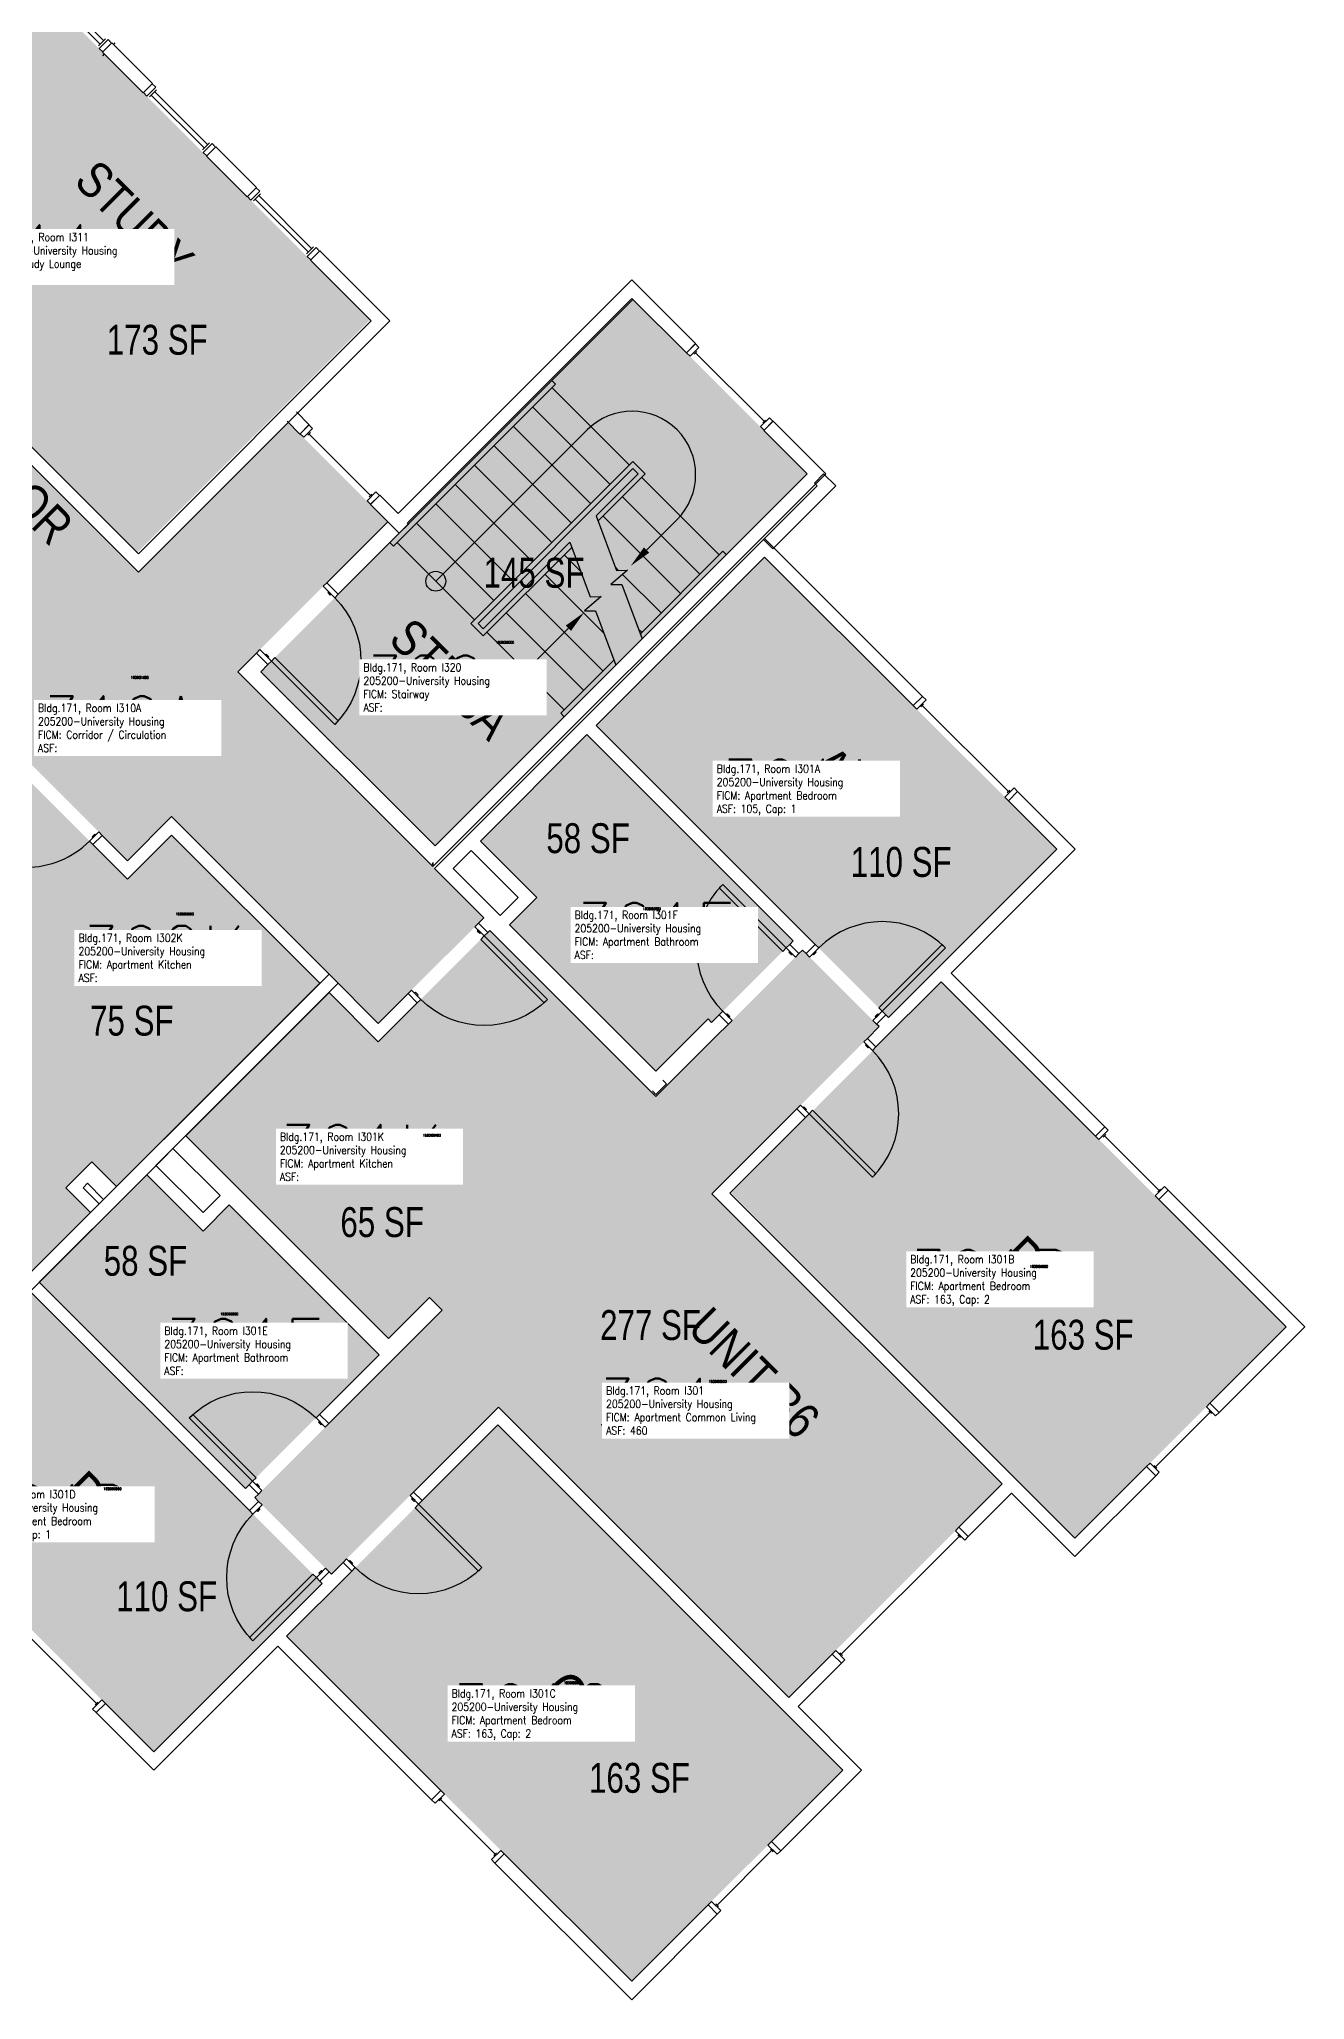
# Model space of a CAD drawing. Header units: inches. Extents: x 79 to 1966, y -19 to 1892.
# Drawn here: x 657 to 1165, y -19 to 769 of the extents above; entities that cross this region are included whole.
import ezdxf
from ezdxf.enums import TextEntityAlignment as Align

# ---------------------------------------------------------------- set-up
doc = ezdxf.new("R2010")
doc.units = ezdxf.units.IN
doc.header["$LTSCALE"] = 48
doc.header["$MEASUREMENT"] = 0
for name, color, linetype in [('A-AREA-IDEN', 1, 'Continuous'), ('A-DOOR', 2, 'Continuous'), ('A-FLOR', 3, 'Continuous'), ('A-GLZ', 1, 'Continuous'), ('A-IDEN-RNUM', 7, 'Continuous'), ('A-IDEN-SNUM', 4, 'Continuous'), ('A-IDEN-VNUM', 4, 'Continuous'), ('A-WALL', 5, 'Continuous'), ('AREA-TEXT', 3, 'Continuous'), ('Rooms-Category-Color', 7, 'Continuous'), ('Rooms-College-Color', 7, 'Continuous'), ('Rooms-Department-Color', 7, 'Continuous'), ('Rooms-Division-Color', 7, 'Continuous'), ('Rooms-Information', 7, 'Continuous')]:
    doc.layers.add(name, color=color, linetype=linetype)
doc.styles.add('AREA', font='arial.ttf', dxfattribs={"width": 0.75, "height": 12})
doc.styles.add('ROOMSNUMBER', font='txt.shx', dxfattribs={"height": 0.03})
doc.styles.add('ROOMVNUMBER', font='simplex.shx', dxfattribs={"width": 0.85})
doc.styles.get("Standard").update_dxf_attribs({"font": 'ARIALN.TTF'})

msp = doc.modelspace()

# ---------------------------------------------------------------- hatches: boundary and pattern name
at = {"layer": 'Rooms-Category-Color', "true_color": 0xadadad}
for points in [[(417.54, 849.94), (467.31, 849.34), (467.31, 784.34), (696.93, 554.72), (757.12, 614.92), (797.08, 574.97), (736.88, 514.77), (835.7, 415.95), (793.27, 373.53), (710.27, 456.54), (692.59, 438.86), (634.38, 497.07), (652.05, 514.75), (357.57, 809.24)], [(816.08, 444.77), (965.54, 594.23), (895.54, 664.24), (788.06, 556.76), (746.08, 514.77)]]:
    msp.add_hatch(color=253, dxfattribs=at).paths.add_polyline_path(points)
at = {"layer": 'Rooms-Category-Color', "true_color": 0x728ef3}
for points in [[(563.55, 695.53), (696.49, 562.59), (790.01, 656.12), (657.08, 789.05)], [(431.59, 631.98), (451.92, 611.65), (442.11, 601.84), (566.58, 477.36), (576.39, 487.17), (596.72, 466.84), (586.91, 457.03), (609.33, 434.62), (619, 444.29), (615.28, 448), (610.74, 443.46), (595.75, 458.45), (630.66, 493.36), (645.65, 478.37), (639.32, 472.04), (643.04, 468.33), (649.37, 474.66), (692.59, 431.44), (618.25, 357.1), (677.75, 297.6), (595.28, 215.14), (499.47, 310.95), (585.03, 396.51), (391.33, 591.71), (431.75, 631.82)], [(948.4, 560.82), (880.78, 493.21), (968.82, 405.17), (998.07, 375.91), (1065.69, 443.53)], [(877.07, 489.49), (959.89, 406.67), (927.1, 373.88), (925.68, 375.3), (904.74, 354.35), (845.94, 413.15), (856.92, 424.04), (834.27, 446.69)], [(667.85, 307.5), (678.19, 317.84), (688.09, 307.94), (769.76, 389.61), (710.27, 449.11), (618.25, 357.1)], [(793.27, 366.1), (838, 410.83), (904.74, 344.1), (963.6, 402.96), (994.36, 372.2), (927.26, 305.1), (1043.84, 188.52), (958.12, 102.79), (841.53, 219.38), (774.45, 152.29), (743.69, 183.05), (818.91, 258.27), (813.78, 263.4), (854.88, 304.5)], [(773.48, 385.9), (715.94, 328.36), (797.34, 246.96), (854.88, 304.5)], [(1019.27, 390.22), (934.95, 305.37), (1073.01, 166.77), (1157.86, 251.63)], [(700.28, 312.7), (657.16, 269.58), (739.98, 186.76), (793.63, 240.42), (733.44, 300.61), (722.91, 290.08)], [(653.44, 265.87), (585.83, 198.25), (703.12, 80.96), (770.74, 148.58)], [(841.27, 212.22), (756.42, 127.37), (895.01, -11.23), (979.86, 73.63)]]:
    msp.add_hatch(color=171, dxfattribs=at).paths.add_polyline_path(points)
at = {"layer": 'Rooms-College-Color', "true_color": 0xadadad}
for points in [[(417.54, 849.94), (467.31, 849.34), (467.31, 784.34), (696.93, 554.72), (757.12, 614.92), (797.08, 574.97), (736.88, 514.77), (835.7, 415.95), (793.27, 373.53), (710.27, 456.54), (692.59, 438.86), (634.38, 497.07), (652.05, 514.75), (357.57, 809.24)], [(563.55, 695.53), (696.49, 562.59), (790.01, 656.12), (657.08, 789.05)], [(816.08, 444.77), (965.54, 594.23), (895.54, 664.24), (788.06, 556.76), (746.08, 514.77)], [(431.59, 631.98), (451.92, 611.65), (442.11, 601.84), (566.58, 477.36), (576.39, 487.17), (596.72, 466.84), (586.91, 457.03), (609.33, 434.62), (619, 444.29), (615.28, 448), (610.74, 443.46), (595.75, 458.45), (630.66, 493.36), (645.65, 478.37), (639.32, 472.04), (643.04, 468.33), (649.37, 474.66), (692.59, 431.44), (618.25, 357.1), (677.75, 297.6), (595.28, 215.14), (499.47, 310.95), (585.03, 396.51), (391.33, 591.71), (431.75, 631.82)], [(948.4, 560.82), (880.78, 493.21), (968.82, 405.17), (998.07, 375.91), (1065.69, 443.53)], [(877.07, 489.49), (959.89, 406.67), (927.1, 373.88), (925.68, 375.3), (904.74, 354.35), (845.94, 413.15), (856.92, 424.04), (834.27, 446.69)], [(667.85, 307.5), (678.19, 317.84), (688.09, 307.94), (769.76, 389.61), (710.27, 449.11), (618.25, 357.1)], [(793.27, 366.1), (838, 410.83), (904.74, 344.1), (963.6, 402.96), (994.36, 372.2), (927.26, 305.1), (1043.84, 188.52), (958.12, 102.79), (841.53, 219.38), (774.45, 152.29), (743.69, 183.05), (818.91, 258.27), (813.78, 263.4), (854.88, 304.5)], [(773.48, 385.9), (715.94, 328.36), (797.34, 246.96), (854.88, 304.5)], [(1019.27, 390.22), (934.95, 305.37), (1073.01, 166.77), (1157.86, 251.63)], [(700.28, 312.7), (657.16, 269.58), (739.98, 186.76), (793.63, 240.42), (733.44, 300.61), (722.91, 290.08)], [(653.44, 265.87), (585.83, 198.25), (703.12, 80.96), (770.74, 148.58)], [(841.27, 212.22), (756.42, 127.37), (895.01, -11.23), (979.86, 73.63)]]:
    msp.add_hatch(color=253, dxfattribs=at).paths.add_polyline_path(points)
at = {"layer": 'Rooms-Department-Color', "true_color": 0xacacac}
for points in [[(417.54, 849.94), (467.31, 849.34), (467.31, 784.34), (696.93, 554.72), (757.12, 614.92), (797.08, 574.97), (736.88, 514.77), (835.7, 415.95), (793.27, 373.53), (710.27, 456.54), (692.59, 438.86), (634.38, 497.07), (652.05, 514.75), (357.57, 809.24)], [(816.08, 444.77), (965.54, 594.23), (895.54, 664.24), (788.06, 556.76), (746.08, 514.77)]]:
    msp.add_hatch(color=253, dxfattribs=at).paths.add_polyline_path(points)
at = {"layer": 'Rooms-Department-Color', "true_color": 0x604aed}
for points in [[(563.55, 695.53), (696.49, 562.59), (790.01, 656.12), (657.08, 789.05)], [(431.59, 631.98), (451.92, 611.65), (442.11, 601.84), (566.58, 477.36), (576.39, 487.17), (596.72, 466.84), (586.91, 457.03), (609.33, 434.62), (619, 444.29), (615.28, 448), (610.74, 443.46), (595.75, 458.45), (630.66, 493.36), (645.65, 478.37), (639.32, 472.04), (643.04, 468.33), (649.37, 474.66), (692.59, 431.44), (618.25, 357.1), (677.75, 297.6), (595.28, 215.14), (499.47, 310.95), (585.03, 396.51), (391.33, 591.71), (431.75, 631.82)], [(948.4, 560.82), (880.78, 493.21), (968.82, 405.17), (998.07, 375.91), (1065.69, 443.53)], [(877.07, 489.49), (959.89, 406.67), (927.1, 373.88), (925.68, 375.3), (904.74, 354.35), (845.94, 413.15), (856.92, 424.04), (834.27, 446.69)], [(667.85, 307.5), (678.19, 317.84), (688.09, 307.94), (769.76, 389.61), (710.27, 449.11), (618.25, 357.1)], [(793.27, 366.1), (838, 410.83), (904.74, 344.1), (963.6, 402.96), (994.36, 372.2), (927.26, 305.1), (1043.84, 188.52), (958.12, 102.79), (841.53, 219.38), (774.45, 152.29), (743.69, 183.05), (818.91, 258.27), (813.78, 263.4), (854.88, 304.5)], [(773.48, 385.9), (715.94, 328.36), (797.34, 246.96), (854.88, 304.5)], [(1019.27, 390.22), (934.95, 305.37), (1073.01, 166.77), (1157.86, 251.63)], [(700.28, 312.7), (657.16, 269.58), (739.98, 186.76), (793.63, 240.42), (733.44, 300.61), (722.91, 290.08)], [(653.44, 265.87), (585.83, 198.25), (703.12, 80.96), (770.74, 148.58)], [(841.27, 212.22), (756.42, 127.37), (895.01, -11.23), (979.86, 73.63)]]:
    msp.add_hatch(color=173, dxfattribs=at).paths.add_polyline_path(points)
at = {"layer": 'Rooms-Division-Color', "true_color": 0xadadad}
for points in [[(417.54, 849.94), (467.31, 849.34), (467.31, 784.34), (696.93, 554.72), (757.12, 614.92), (797.08, 574.97), (736.88, 514.77), (835.7, 415.95), (793.27, 373.53), (710.27, 456.54), (692.59, 438.86), (634.38, 497.07), (652.05, 514.75), (357.57, 809.24)], [(816.08, 444.77), (965.54, 594.23), (895.54, 664.24), (788.06, 556.76), (746.08, 514.77)]]:
    msp.add_hatch(color=253, dxfattribs=at).paths.add_polyline_path(points)
at = {"layer": 'Rooms-Division-Color', "true_color": 0x604aed}
for points in [[(563.55, 695.53), (696.49, 562.59), (790.01, 656.12), (657.08, 789.05)], [(431.59, 631.98), (451.92, 611.65), (442.11, 601.84), (566.58, 477.36), (576.39, 487.17), (596.72, 466.84), (586.91, 457.03), (609.33, 434.62), (619, 444.29), (615.28, 448), (610.74, 443.46), (595.75, 458.45), (630.66, 493.36), (645.65, 478.37), (639.32, 472.04), (643.04, 468.33), (649.37, 474.66), (692.59, 431.44), (618.25, 357.1), (677.75, 297.6), (595.28, 215.14), (499.47, 310.95), (585.03, 396.51), (391.33, 591.71), (431.75, 631.82)], [(948.4, 560.82), (880.78, 493.21), (968.82, 405.17), (998.07, 375.91), (1065.69, 443.53)], [(877.07, 489.49), (959.89, 406.67), (927.1, 373.88), (925.68, 375.3), (904.74, 354.35), (845.94, 413.15), (856.92, 424.04), (834.27, 446.69)], [(667.85, 307.5), (678.19, 317.84), (688.09, 307.94), (769.76, 389.61), (710.27, 449.11), (618.25, 357.1)], [(793.27, 366.1), (838, 410.83), (904.74, 344.1), (963.6, 402.96), (994.36, 372.2), (927.26, 305.1), (1043.84, 188.52), (958.12, 102.79), (841.53, 219.38), (774.45, 152.29), (743.69, 183.05), (818.91, 258.27), (813.78, 263.4), (854.88, 304.5)], [(773.48, 385.9), (715.94, 328.36), (797.34, 246.96), (854.88, 304.5)], [(1019.27, 390.22), (934.95, 305.37), (1073.01, 166.77), (1157.86, 251.63)], [(700.28, 312.7), (657.16, 269.58), (739.98, 186.76), (793.63, 240.42), (733.44, 300.61), (722.91, 290.08)], [(653.44, 265.87), (585.83, 198.25), (703.12, 80.96), (770.74, 148.58)], [(841.27, 212.22), (756.42, 127.37), (895.01, -11.23), (979.86, 73.63)]]:
    msp.add_hatch(color=173, dxfattribs=at).paths.add_polyline_path(points)

# ---------------------------------------------------------------- linework, layer by layer
at = {"layer": 'A-DOOR'}
for p, q in [((771.18, 549.07), (772.59, 550.48)), ((775.77, 544.47), (771.18, 549.07)), ((772.59, 550.48), (777.19, 545.89)), ((773.3, 546.95), (772.95, 546.59)), ((772.95, 546.59), (774.01, 545.53)), ((774.36, 545.89), (773.3, 546.95)), ((774.01, 545.53), (774.36, 545.89)), ((777.19, 545.89), (775.77, 544.47)), ((745.72, 523.61), (744.31, 522.2)), ((744.31, 522.2), (748.9, 517.6)), ((750.32, 519.02), (745.72, 523.61)), ((747.84, 521.49), (748.2, 521.84)), ((748.9, 520.43), (747.84, 521.49)), ((748.2, 521.84), (749.26, 520.78)), ((749.26, 520.78), (748.9, 520.43)), ((750.32, 519.02), (751.73, 520.43)), ((751.73, 520.43), (777.19, 494.97)), ((748.9, 517.6), (750.32, 519.02)), ((775.77, 493.56), (750.32, 519.02)), ((777.19, 494.97), (775.77, 493.56))]:
    msp.add_line(p, q, dxfattribs=at)
for points in [[(681, 450.45), (682.41, 449.03), (678.7, 445.32), (677.29, 446.74)], [(679.76, 449.21), (679.41, 449.56), (678.35, 448.5), (678.7, 448.15)], [(957.06, 403.85), (955.64, 402.43), (930.19, 427.89), (931.6, 429.3)], [(832.08, 412.33), (833.49, 413.74), (837.2, 410.03), (835.79, 408.62)], [(833.31, 411.09), (832.96, 410.74), (834.02, 409.68), (834.38, 410.03)], [(835.79, 408.62), (834.38, 407.2), (859.83, 381.75), (861.25, 383.16)], [(960.77, 400.13), (962.18, 401.55), (958.47, 405.26), (957.06, 403.85)], [(959.53, 401.37), (959.18, 401.02), (958.12, 402.08), (958.47, 402.43)], [(966.45, 400.11), (965.03, 401.53), (968.75, 405.24), (970.16, 403.83)], [(967.69, 401.35), (968.04, 401), (969.1, 402.06), (968.75, 402.41)], [(995.62, 378.37), (994.2, 379.78), (1019.66, 405.24), (1021.07, 403.83)], [(806.62, 386.87), (805.21, 385.46), (808.92, 381.75), (810.33, 383.16)], [(807.86, 385.64), (808.21, 385.99), (809.27, 384.93), (808.92, 384.58)], [(935.31, 374.68), (933.9, 373.26), (930.19, 376.98), (931.6, 378.39)], [(991.9, 374.66), (993.32, 373.24), (997.03, 376.96), (995.62, 378.37)], [(934.08, 375.91), (934.43, 376.27), (933.37, 377.33), (933.02, 376.98)], [(993.14, 375.89), (992.79, 376.25), (993.85, 377.31), (994.2, 376.96)], [(988.24, 366.09), (989.66, 367.5), (993.1, 364.05), (991.69, 362.64)], [(989.22, 365.12), (988.86, 364.76), (989.92, 363.7), (990.28, 364.05)], [(962.79, 340.63), (961.37, 339.22), (964.82, 335.77), (966.23, 337.18)], [(963.76, 339.66), (964.11, 340.01), (965.17, 338.95), (964.82, 338.6)], [(966.23, 337.18), (967.65, 338.6), (993.1, 313.14), (991.69, 311.73)], [(742.81, 189.59), (744.22, 191.01), (718.76, 216.46), (717.35, 215.05)], [(771.97, 211.34), (773.39, 212.75), (769.68, 216.46), (768.26, 215.05)], [(770.74, 212.57), (770.38, 212.22), (769.32, 213.28), (769.68, 213.63)], [(746.52, 185.88), (745.1, 184.47), (741.39, 188.18), (742.81, 189.59)], [(746.64, 180.1), (745.23, 181.51), (741.52, 177.8), (742.93, 176.39)], [(745.28, 187.12), (745.63, 187.47), (744.57, 188.53), (744.22, 188.18)], [(806.01, 183.85), (807.42, 185.26), (810.87, 181.82), (809.45, 180.4)], [(806.98, 182.88), (806.62, 182.52), (807.69, 181.46), (808.04, 181.82)], [(745.4, 178.86), (745.76, 178.51), (744.7, 177.45), (744.34, 177.8)], [(809.45, 180.4), (808.04, 178.99), (833.49, 153.53), (834.91, 154.95)], [(780.55, 158.39), (779.14, 156.98), (782.58, 153.53), (784, 154.95)], [(781.52, 157.42), (781.88, 157.78), (782.94, 156.71), (782.58, 156.36)], [(768.39, 150.93), (766.97, 152.34), (741.52, 126.89), (742.93, 125.47)], [(772.1, 154.64), (773.51, 153.23), (769.8, 149.52), (768.39, 150.93)], [(770.86, 153.4), (770.51, 153.76), (769.45, 152.7), (769.8, 152.34)]]:
    msp.add_lwpolyline(points, close=True, dxfattribs=at)
at = {"layer": 'A-DOOR', "extrusion": (0, 0, -1)}
for centre, start, end in [((-750.32, 519.02), 135, 225), ((-835.79, 408.62), 225, 315), ((-742.81, 189.59), 45, 135), ((-768.39, 150.93), 315, 45), ((-809.45, 180.4), 225, 315)]:
    msp.add_arc(centre, 36, start, end, dxfattribs=at)
at = {"layer": 'A-DOOR'}
for centre, start, end in [((651.83, 472.19), 270, 315), ((957.06, 403.85), 135, 225), ((995.62, 378.37), 45, 135), ((966.23, 337.18), 315, 45)]:
    msp.add_arc(centre, 36, start, end, dxfattribs=at)
at = {"layer": 'A-FLOR'}
for p, q in [((799.37, 565.24), (864.43, 630.3)), ((864.43, 630.3), (863.01, 631.71)), ((894.13, 597.77), (863.01, 628.88)), ((886.35, 589.99), (855.24, 621.1)), ((816.35, 551.1), (877.16, 611.91)), ((878.57, 582.21), (847.46, 613.33)), ((830.49, 534.13), (895.54, 599.18)), ((870.79, 574.44), (839.68, 605.55)), ((895.54, 599.18), (900.49, 594.23)), ((863.01, 566.66), (831.9, 597.77)), ((833.32, 534.13), (895.54, 596.36)), ((880.79, 577.36), (897.66, 594.23)), ((881.56, 575.3), (900.49, 594.23)), ((895.54, 596.36), (897.66, 594.23)), ((899.08, 592.82), (930.19, 561.71)), ((855.24, 558.88), (824.12, 589.99)), ((891.3, 585.04), (922.41, 553.93)), ((847.46, 551.1), (816.35, 582.21)), ((880.79, 577.36), (888.96, 555.46)), ((883.52, 577.26), (914.63, 546.15)), ((883.52, 577.26), (914.63, 546.15)), ((839.68, 543.32), (808.57, 574.44)), ((799.37, 565.24), (797.96, 566.66)), ((831.9, 535.54), (800.79, 566.66)), ((870.18, 566.75), (835.44, 532.01)), ((870.95, 564.69), (835.44, 529.18)), ((867.96, 561.71), (874.5, 555.17)), ((870.18, 566.75), (878.35, 544.86)), ((898.49, 530.01), (931.6, 563.12)), ((933.02, 561.71), (931.6, 563.12)), ((860.19, 553.93), (883.81, 530.3)), ((893.34, 555.51), (886.69, 549.8)), ((888.5, 556.72), (889.76, 555.47)), ((888.96, 555.46), (893.34, 555.51)), ((891.39, 553.84), (906.85, 538.37)), ((852.41, 546.15), (883.52, 515.04)), ((882.74, 544.91), (876.08, 539.19)), ((878.35, 544.86), (882.74, 544.91)), ((886.69, 549.8), (891.07, 549.85)), ((891.07, 549.85), (899.26, 527.95)), ((844.63, 538.37), (875.74, 507.26)), ((876.08, 539.19), (880.47, 539.24)), ((880.47, 539.24), (888.66, 517.35)), ((830.49, 534.13), (835.44, 529.18)), ((833.32, 534.13), (835.44, 532.01)), ((836.85, 530.6), (867.96, 499.48)), ((897.8, 531.87), (899.08, 530.6)), ((866.55, 498.07), (887.89, 519.41)), ((866.55, 498.07), (867.96, 496.65))]:
    msp.add_line(p, q, dxfattribs=at)
for points in [[(900.99, 563.62), (913.22, 575.85)], [(869.6, 532.23), (852.41, 515.04)]]:
    msp.add_lwpolyline(points, dxfattribs=at)
for centre in [(816.35, 551.1), (852.41, 515.04)]:
    msp.add_circle(centre, 4, dxfattribs=at)
msp.add_arc((895.19, 593.88), 25.5, 315, 135, dxfattribs=at)
for points in [[(902.05, 562.56), (894.63, 557.26), (899.93, 564.68)], [(868.54, 533.29), (875.96, 538.59), (870.66, 531.17)]]:
    msp.add_solid(points, dxfattribs=at)
at = {"layer": 'A-GLZ'}
for p, q in [((681.57, 766.86), (660.36, 788.07)), ((682.98, 768.27), (661.77, 789.49)), ((680.86, 766.15), (683.69, 768.98)), ((684.75, 768.63), (681.22, 765.09)), ((681.22, 765.09), (682.63, 763.68)), ((682.63, 763.68), (686.17, 767.21)), ((686.17, 767.21), (684.75, 768.63)), ((686.96, 766.59), (687.67, 767.3)), ((683.25, 762.88), (682.54, 762.17)), ((698.94, 747.37), (702.47, 750.9)), ((703.89, 749.49), (700.35, 745.96)), ((701.41, 745.6), (704.24, 748.43)), ((702.47, 750.9), (703.89, 749.49)), ((700.35, 745.96), (698.94, 747.37)), ((723.33, 725.1), (702.12, 746.31)), ((724.75, 726.51), (703.53, 747.72)), ((722.63, 724.39), (725.45, 727.22)), ((726.51, 726.86), (722.98, 723.33)), ((724.39, 721.91), (727.93, 725.45)), ((727.93, 725.45), (726.51, 726.86)), ((722.98, 723.33), (724.39, 721.91)), ((740.7, 705.61), (744.24, 709.14)), ((744.24, 709.14), (745.65, 707.73)), ((742.11, 704.19), (740.7, 705.61)), ((745.65, 707.73), (742.11, 704.19)), ((743.17, 703.84), (746, 706.67)), ((743.88, 704.55), (765.1, 683.33)), ((745.3, 705.96), (766.51, 684.75)), ((764.39, 682.63), (767.22, 685.45)), ((768.28, 685.1), (764.74, 681.56)), ((769.69, 683.69), (768.28, 685.1)), ((764.74, 681.56), (766.16, 680.15)), ((766.16, 680.15), (769.69, 683.69)), ((920.6, 646.43), (917.06, 642.89)), ((922.01, 645.01), (920.6, 646.43)), ((917.06, 642.89), (918.48, 641.48)), ((918.48, 641.48), (922.01, 645.01)), ((920.07, 642.36), (921.13, 643.42)), ((948.18, 615.32), (920.6, 642.89)), ((946.76, 613.19), (950.3, 616.73)), ((947.65, 614.78), (948.71, 615.85)), ((951.71, 615.32), (948.18, 611.78)), ((950.3, 616.73), (951.71, 615.32)), ((761.91, 610.31), (765.44, 613.85)), ((763.32, 608.9), (761.91, 610.31)), ((766.86, 612.43), (763.32, 608.9)), ((765.98, 610.84), (764.91, 609.78)), ((765.44, 613.85), (766.86, 612.43)), ((765.44, 610.31), (790.19, 585.56)), ((948.18, 611.78), (946.76, 613.19)), ((792.31, 586.98), (788.78, 583.44)), ((788.78, 583.44), (790.19, 582.03)), ((790.72, 586.09), (789.66, 585.03)), ((790.19, 582.03), (793.73, 585.56)), ((793.73, 585.56), (792.31, 586.98)), ((1012.24, 501.76), (1011.18, 500.69)), ((1011.71, 501.22), (1046.36, 466.58)), ((1046.89, 467.11), (1045.83, 466.05)), ((1085.39, 328.88), (1084.32, 327.82)), ((1084.86, 328.35), (1106.78, 306.43)), ((1107.31, 306.96), (1106.25, 305.9)), ((1105.36, 195.41), (1127.28, 217.33)), ((1126.75, 217.86), (1127.81, 216.8)), ((1104.83, 195.94), (1105.89, 194.88)), ((1026.53, 167.49), (979.16, 120.12)), ((1026, 168.03), (1027.06, 166.96)), ((645.43, 134.94), (680.07, 100.3)), ((978.63, 120.65), (979.69, 119.59)), ((679.54, 99.76), (680.6, 100.83)), ((817.76, 61.25), (818.82, 62.31)), ((818.29, 61.78), (840.21, 39.86)), ((839.68, 39.33), (840.74, 40.39)), ((951.22, 41.28), (929.3, 19.36)), ((950.69, 41.81), (951.76, 40.75)), ((928.77, 19.89), (929.83, 18.83))]:
    msp.add_line(p, q, dxfattribs=at)
for points in [[(1009.5, 499.72), (1008.08, 501.14), (1011.8, 504.85), (1013.21, 503.43)], [(1044.85, 464.37), (1046.27, 462.95), (1049.98, 466.66), (1048.57, 468.08)], [(1082.65, 326.85), (1081.23, 328.26), (1084.94, 331.97), (1086.36, 330.56)], [(1105.27, 304.22), (1106.69, 302.8), (1110.4, 306.52), (1108.99, 307.93)], [(1129.49, 215.83), (1130.91, 217.24), (1127.19, 220.96), (1125.78, 219.54)], [(1106.86, 193.2), (1105.45, 191.79), (1101.74, 195.5), (1103.15, 196.92)], [(1028.74, 165.99), (1030.16, 167.41), (1026.44, 171.12), (1025.03, 169.7)], [(980.66, 117.91), (979.24, 116.49), (975.53, 120.21), (976.95, 121.62)], [(682.28, 101.8), (683.7, 100.38), (679.99, 96.67), (678.57, 98.09)], [(819.79, 63.99), (818.38, 65.41), (814.66, 61.69), (816.08, 60.28)], [(842.42, 41.36), (843.83, 39.95), (840.12, 36.24), (838.71, 37.65)], [(953.43, 39.77), (954.85, 41.19), (951.14, 44.9), (949.72, 43.49)], [(930.81, 17.15), (929.39, 15.73), (925.68, 19.44), (927.09, 20.86)]]:
    msp.add_lwpolyline(points, close=True, dxfattribs=at)
at = {"layer": 'A-WALL'}
for p, q in [((686.25, 767.3), (682.54, 763.59)), ((702.56, 750.99), (686.25, 767.3)), ((682.54, 763.59), (698.85, 747.28)), ((698.85, 747.28), (702.56, 750.99)), ((728.02, 725.54), (724.3, 721.83)), ((744.32, 709.23), (728.02, 725.54)), ((724.3, 721.83), (740.61, 705.52)), ((740.61, 705.52), (744.32, 709.23)), ((769.78, 683.77), (766.07, 680.06)), ((766.07, 680.06), (790.46, 655.67)), ((797.88, 655.67), (769.78, 683.77)), ((895.1, 672.1), (801.23, 578.24)), ((920.69, 646.52), (895.1, 672.1)), ((801.67, 570.37), (895.54, 664.24)), ((804.94, 574.52), (895.1, 664.68)), ((895.1, 664.68), (916.98, 642.8)), ((596.17, 655.49), (696.93, 554.72)), ((696.93, 562.15), (599.88, 659.2)), ((696.93, 554.72), (797.88, 655.67)), ((790.46, 655.67), (696.93, 562.15)), ((916.98, 642.8), (920.69, 646.52)), ((756.68, 615.36), (761.82, 610.22)), ((765.53, 613.93), (760.4, 619.07)), ((951.8, 615.4), (948.09, 611.69)), ((972.97, 594.23), (951.8, 615.4)), ((761.82, 610.22), (765.53, 613.93)), ((948.09, 611.69), (965.54, 594.23)), ((815.2, 436.46), (972.97, 594.23)), ((965.54, 594.23), (816.08, 444.77)), ((972.09, 594.24), (968.37, 590.52)), ((976.95, 589.37), (972.09, 594.24)), ((793.82, 585.65), (790.11, 581.94)), ((801.23, 578.24), (793.82, 585.65)), ((969.52, 589.37), (947.95, 567.81)), ((951.67, 564.09), (976.95, 589.37)), ((968.37, 590.52), (969.52, 589.37)), ((797.08, 574.97), (772.59, 550.48)), ((790.11, 581.94), (801.67, 570.37)), ((801.67, 570.37), (797.08, 574.97)), ((777.19, 545.89), (801.67, 570.37)), ((801.67, 570.37), (805.38, 574.08)), ((805.38, 574.08), (804.94, 574.52)), ((815.9, 435.75), (948.4, 568.25)), ((947.95, 567.81), (951.67, 564.09)), ((948.4, 568.25), (1011.8, 504.85)), ((948.4, 560.82), (880.78, 493.21)), ((1008.08, 501.14), (948.4, 560.82)), ((772.59, 550.48), (777.19, 545.89)), ((744.31, 522.2), (736.88, 514.77)), ((748.9, 517.6), (744.31, 522.2)), ((736.88, 514.77), (815.2, 436.46)), ((746.08, 514.77), (748.9, 517.6)), ((816.08, 444.77), (746.08, 514.77)), ((1011.8, 504.85), (1008.08, 501.14)), ((877.07, 489.49), (834.27, 446.69)), ((959.89, 406.67), (877.07, 489.49)), ((880.78, 493.21), (968.75, 405.24)), ((1046.27, 462.95), (1049.98, 466.66)), ((1049.98, 466.66), (1073.11, 443.53)), ((1065.69, 443.53), (1046.27, 462.95)), ((678.7, 445.32), (682.41, 449.03)), ((682.41, 449.03), (692.59, 438.86)), ((692.59, 438.86), (710.27, 456.54)), ((710.27, 449.11), (692.59, 431.44)), ((710.27, 456.54), (777.19, 389.61)), ((769.76, 389.61), (710.27, 449.11)), ((692.59, 431.44), (678.7, 445.32)), ((830.56, 442.98), (823.33, 435.75)), ((849.47, 424.07), (830.56, 442.98)), ((834.27, 446.69), (856.9, 424.07)), ((1019.11, 396.95), (1065.69, 443.53)), ((1073.11, 443.53), (1023.25, 393.67)), ((815.37, 438.05), (814.93, 437.61)), ((814.93, 437.61), (815.64, 436.9)), ((835.7, 415.95), (815.9, 435.75)), ((823.33, 435.75), (842.24, 416.84)), ((842.24, 416.84), (849.47, 424.07)), ((856.9, 424.07), (845.96, 413.13)), ((833.49, 413.74), (835.7, 415.95)), ((837.2, 410.03), (833.49, 413.74)), ((838, 410.83), (837.2, 410.03)), ((904.74, 344.1), (838, 410.83)), ((845.96, 413.13), (904.74, 354.35)), ((958.47, 405.26), (959.89, 406.67)), ((962.18, 401.55), (958.47, 405.26)), ((963.6, 402.96), (962.18, 401.55)), ((965.03, 401.53), (963.6, 402.96)), ((968.75, 405.24), (965.03, 401.53)), ((998.07, 375.91), (1019.11, 396.95)), ((578.4, 198.25), (773.48, 393.33)), ((777.19, 389.61), (595.28, 207.71)), ((688.09, 307.94), (769.76, 389.61)), ((773.48, 385.9), (715.94, 328.36)), ((773.48, 393.33), (793.27, 373.53)), ((793.27, 366.1), (773.48, 385.9)), ((1019.27, 390.22), (993.1, 364.05)), ((1081.23, 328.26), (1019.27, 390.22)), ((1023.25, 393.67), (1084.94, 331.97)), ((793.27, 373.53), (805.21, 385.46)), ((808.92, 381.75), (793.27, 366.1)), ((805.21, 385.46), (808.92, 381.75)), ((904.74, 354.35), (925.68, 375.3)), ((925.68, 375.3), (927.1, 373.88)), ((927.1, 373.88), (930.19, 376.98)), ((933.9, 373.26), (929.13, 368.49)), ((930.19, 376.98), (933.9, 373.26)), ((989.66, 367.5), (994.36, 372.2)), ((993.32, 373.24), (997.03, 376.96)), ((994.36, 372.2), (993.32, 373.24)), ((997.03, 376.96), (998.07, 375.91)), ((929.13, 368.49), (904.74, 344.1)), ((993.1, 364.05), (989.66, 367.5)), ((904.74, 344.98), (908.98, 349.22)), ((908.98, 349.22), (907.56, 350.64)), ((903.32, 346.4), (904.74, 344.98)), ((927.26, 305.1), (961.37, 339.22)), ((961.37, 339.22), (964.82, 335.77)), ((964.82, 335.77), (934.42, 305.37)), ((1084.94, 331.97), (1081.23, 328.26)), ((710.81, 323.24), (703.99, 316.42)), ((729.72, 304.32), (710.81, 323.24)), ((715.94, 328.36), (797.34, 246.96)), ((667.85, 307.5), (678.19, 317.84)), ((678.19, 317.84), (688.09, 307.94)), ((703.99, 316.42), (722.91, 297.5)), ((700.28, 312.71), (657.16, 269.58)), ((677.75, 297.6), (667.85, 307.5)), ((676.51, 309.27), (674.75, 307.5)), ((674.75, 307.5), (681.2, 301.05)), ((682.97, 302.82), (676.51, 309.27)), ((722.91, 290.08), (700.28, 312.71)), ((681.2, 301.05), (682.97, 302.82)), ((722.91, 297.5), (729.72, 304.32)), ((733.44, 300.61), (722.91, 290.08)), ((793.63, 240.42), (733.44, 300.61)), ((1043.84, 188.52), (927.26, 305.1)), ((934.42, 305.37), (1073.01, 166.77)), ((1106.69, 302.8), (1110.4, 306.52)), ((1157.86, 251.63), (1106.69, 302.8)), ((1110.4, 306.52), (1165.29, 251.63)), ((595.28, 215.14), (677.75, 297.6)), ((657.16, 269.58), (739.98, 186.76)), ((741.52, 177.8), (653.44, 265.87)), ((797.34, 246.96), (813.78, 263.4)), ((813.78, 263.4), (818.91, 258.27)), ((818.91, 258.27), (799.29, 238.65)), ((1127.19, 220.96), (1157.86, 251.63)), ((1165.29, 251.63), (1130.91, 217.24)), ((769.68, 216.46), (793.63, 240.42)), ((799.29, 238.65), (773.39, 212.75)), ((1130.91, 217.24), (1127.19, 220.96)), ((773.39, 212.75), (769.68, 216.46)), ((807.42, 185.26), (841.53, 219.38)), ((841.53, 219.38), (958.12, 102.79)), ((841.27, 212.22), (810.87, 181.82)), ((979.86, 73.63), (841.27, 212.22)), ((1073.01, 166.77), (1101.74, 195.5)), ((1105.45, 191.79), (1073.01, 159.35)), ((1101.74, 195.5), (1105.45, 191.79)), ((739.98, 186.76), (741.39, 188.18)), ((741.39, 188.18), (745.1, 184.47)), ((745.23, 181.51), (741.52, 177.8)), ((745.1, 184.47), (743.69, 183.05)), ((743.69, 183.05), (745.23, 181.51)), ((810.87, 181.82), (807.42, 185.26)), ((1026.44, 171.12), (1043.84, 188.52)), ((1047.56, 184.81), (1030.16, 167.41)), ((1073.01, 159.35), (1047.56, 184.81)), ((1030.16, 167.41), (1026.44, 171.12)), ((782.58, 153.53), (756.42, 127.37)), ((769.8, 149.52), (773.51, 153.23)), ((773.51, 153.23), (774.45, 152.29)), ((774.45, 152.29), (779.14, 156.98)), ((779.14, 156.98), (782.58, 153.53)), ((749.7, 127.54), (770.74, 148.58)), ((770.74, 148.58), (769.8, 149.52)), ((703.12, 80.96), (749.7, 127.54)), ((756.42, 127.37), (818.38, 65.41)), ((752.97, 123.39), (703.12, 73.54)), ((814.66, 61.69), (752.97, 123.39)), ((958.12, 102.79), (975.53, 120.21)), ((975.53, 120.21), (979.24, 116.49)), ((979.24, 116.49), (961.83, 99.08)), ((679.99, 96.67), (683.7, 100.38)), ((703.12, 73.54), (679.99, 96.67)), ((683.7, 100.38), (703.12, 80.96)), ((961.83, 99.08), (987.29, 73.63)), ((951.14, 44.9), (979.86, 73.63)), ((987.29, 73.63), (954.85, 41.19)), ((818.38, 65.41), (814.66, 61.69)), ((840.12, 36.24), (843.83, 39.95)), ((843.83, 39.95), (895.01, -11.23)), ((954.85, 41.19), (951.14, 44.9)), ((895.01, -18.65), (840.12, 36.24)), ((895.01, -11.23), (925.68, 19.44)), ((925.68, 19.44), (929.39, 15.73)), ((929.39, 15.73), (895.01, -18.65))]:
    msp.add_line(p, q, dxfattribs=at)

# ---------------------------------------------------------------- texts
at = {"layer": 'A-AREA-IDEN'}
for s, p in [('STUDY', (690.33, 691.35)), ('CORRIDOR', (629.96, 596.45)), ('STR 3A', (817.27, 506.73)), ('UNIT B6', (939.17, 228.08))]:
    msp.add_text(s, height=14.4, rotation=315, dxfattribs=at).set_placement(p, align=Align.CENTER)
at = {"layer": 'A-AREA-IDEN', "char_height": 16, "width": 1, "attachment_point": 1, "rotation": 315.02341}
for s, insert in [('{\\C1;A}', (976.19, 486.43)), ('{\\C1;B}', (1052.96, 289.38)), ('{\\C1;D}', (676.02, 195)), ('{\\C1;C}', (869.26, 115.01))]:
    msp.add_mtext(s, dxfattribs=dict(at, insert=insert))
at = {"layer": 'A-IDEN-RNUM', "style": 'ROOMSNUMBER', "width": 0.85}
for s, p in [('0311-00', (674.03, 682.69)), ('0320-00', (844.15, 526.54)), ('0310-A0', (697.49, 512.42)), ('0301-A0', (954.3, 472.63)), ('0302-K0', (715.52, 417.44)), ('0301-F0', (903.11, 419.51)), ('0301-K0', (814.76, 328.53)), ('0301-B0', (1058.55, 275.88)), ('0301-E0', (733.43, 256.81)), ('0301-00', (929.59, 229.67)), ('0301-D0', (686.55, 186.57)), ('0301-C0', (871.48, 108.65))]:
    msp.add_text(s, height=1, dxfattribs=at).set_placement(p, align=Align.MIDDLE_CENTER)
at = {"layer": 'A-IDEN-SNUM', "style": 'ROOMSNUMBER', "width": 0.85}
for s, p in [('1710I31100', (674.03, 682.69)), ('1710I32000', (844.15, 526.54)), ('1710I310A0', (697.49, 512.42)), ('1710I301A0', (954.3, 472.63)), ('1710I302K0', (715.52, 417.44)), ('1710I301F0', (903.11, 419.51)), ('1710I301K0', (814.76, 328.53)), ('1710I301B0', (1058.55, 275.88)), ('1710I301E0', (733.43, 256.81)), ('1710I30100', (929.59, 229.67)), ('1710I301D0', (686.55, 186.57)), ('1710I301C0', (871.48, 108.65))]:
    msp.add_text(s, height=1, dxfattribs=at).set_placement(p, align=Align.MIDDLE_CENTER)
at = {"layer": 'A-IDEN-VNUM', "style": 'ROOMVNUMBER', "width": 0.85}
for s, p in [('311', (656.38, 682.87)), ('320', (811.88, 510.07)), ('310A', (689.43, 493.75)), ('301A', (961.95, 468.29)), ('301F', (903.5, 410.63)), ('302K', (706.58, 401.42)), ('301K', (785.61, 321.56)), ('301B', (1038.72, 271.25)), ('301E', (738.79, 243.61)), ('301', (905.23, 219.6)), ('301D', (661.78, 176.86)), ('301C', (855.02, 96.87))]:
    msp.add_text(s, height=22.5, dxfattribs=at).set_placement(p, align=Align.MIDDLE_CENTER)
at = {"layer": 'AREA-TEXT', "style": 'AREA', "width": 0.75}
for s, p in [('173 SF', (704.52, 648.08)), ('145 SF', (855.81, 554.5)), ('58 SF', (877.51, 447.89)), ('110 SF', (1003.24, 438.36)), ('75 SF', (694.31, 374.61)), ('65 SF', (794.82, 293.7)), ('58 SF', (699.79, 278.16)), ('277 SF', (902.59, 252.35)), ('163 SF', (1076.33, 248.47)), ('110 SF', (708.29, 143.41)), ('163 SF', (898.15, 70.49))]:
    msp.add_text(s, height=12, dxfattribs=at).set_placement(p, align=Align.MIDDLE_CENTER)

# ---------------------------------------------------------------- next in the draw order: texts
at = {"layer": 'Rooms-Information', "char_height": 3.2143, "width": 72, "attachment_point": 7, "style": 'ROOMVNUMBER', "bg_fill": 3, "box_fill_scale": 1.5, "bg_fill_color": 256, "bg_fill_true_color": 13158600, "bg_fill_transparency": 0}
for s, insert in [('Bldg.171, Room I311^M^J205200-University Housing^M^JFICM: Study Lounge^M^JASF: 173', (637.71, 671.62)), ('Bldg.171, Room I320^M^J205200-University Housing^M^JFICM: Stairway^M^JASF: ', (787.29, 498.82)), ('Bldg.171, Room I310A^M^J205200-University Housing^M^JFICM: Corridor / Circulation^M^JASF: ', (656.64, 482.5)), ('Bldg.171, Room I301A^M^J205200-University Housing^M^JFICM: Apartment Bedroom^M^JASF: 105, Cap: 1', (929.17, 457.04)), ('Bldg.171, Room I301F^M^J205200-University Housing^M^JFICM: Apartment Bathroom^M^JASF: ', (872.08, 399.38)), ('Bldg.171, Room I302K^M^J205200-University Housing^M^JFICM: Apartment Kitchen^M^JASF: ', (672.89, 390.17)), ('Bldg.171, Room I301K^M^J205200-University Housing^M^JFICM: Apartment Kitchen^M^JASF: ', (753.74, 310.31)), ('Bldg.171, Room I301B^M^J205200-University Housing^M^JFICM: Apartment Bedroom^M^JASF: 163, Cap: 2', (1006.85, 260)), ('Bldg.171, Room I301E^M^J205200-University Housing^M^JFICM: Apartment Bathroom^M^JASF: ', (707.37, 232.36)), ('Bldg.171, Room I301^M^J205200-University Housing^M^JFICM: Apartment Common Living^M^JASF: 460', (884.74, 208.35)), ('Bldg.171, Room I301D^M^J205200-University Housing^M^JFICM: Apartment Bedroom^M^JASF: 105, Cap: 1', (629.91, 165.61)), ('Bldg.171, Room I301C^M^J205200-University Housing^M^JFICM: Apartment Bedroom^M^JASF: 163, Cap: 2', (822.69, 85.62))]:
    msp.add_mtext(s, dxfattribs=dict(at, insert=insert))

doc.saveas('drawing.dxf')
